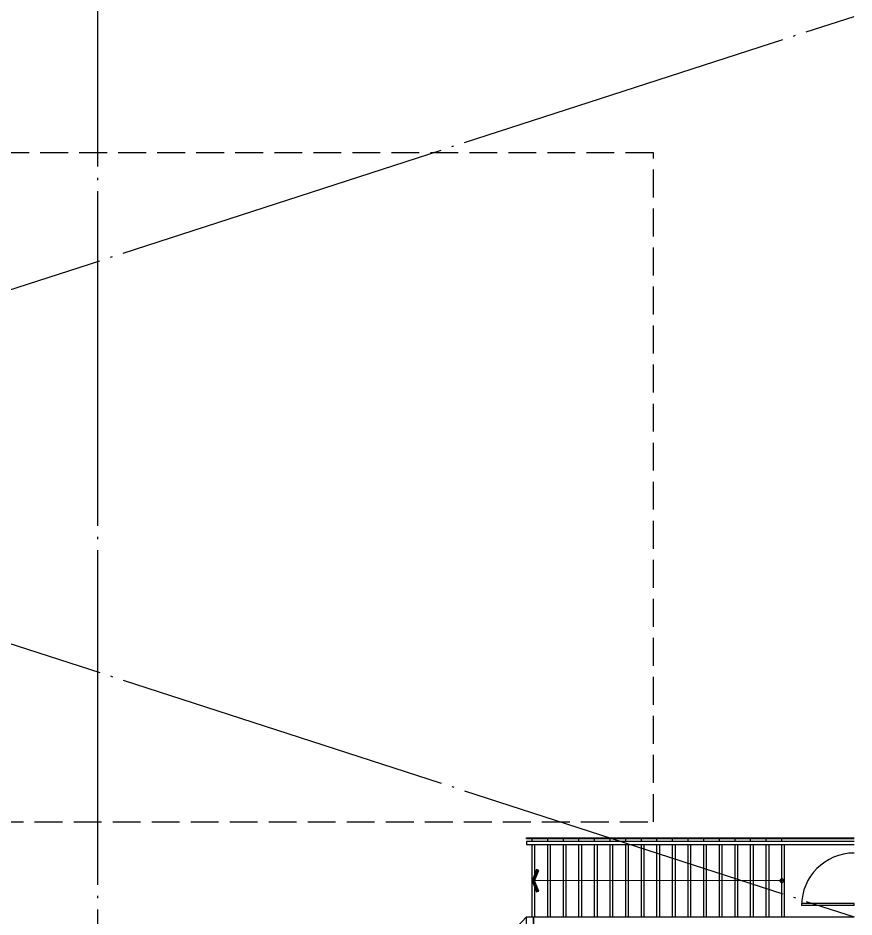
# Model space of a CAD drawing. Header units: millimetres. Extents: x -168200 to 672800, y -7409 to 118800.
# Drawn here: x 244275 to 259275, y 56323 to 72446 of the extents above; entities that cross this region are included whole.
import ezdxf

# ---------------------------------------------------------------- set-up
doc = ezdxf.new("R2010")
doc.units = ezdxf.units.MM
doc.header["$LTSCALE"] = 200
doc.linetypes.add('CEN-GAUN', pattern=[32.2, 30, -1, 0.2, -1])
doc.linetypes.add('DASH', pattern=[0.35, 0.25, -0.1])
doc.layers.add('1 BA', color=9, linetype='Continuous')
doc.layers.add('1 CEN', color=15, linetype='CEN-GAUN')

msp = doc.modelspace()

# ---------------------------------------------------------------- linework, layer by layer
at = {"layer": '1 BA', "linetype": 'DASH', "ltscale": 10}
for p, q in [((255674.5, 70028.8), (211674.5, 70028.8)), ((255674.5, 70028.8), (211674.5, 70028.8)), ((255674.5, 58028.8), (255674.5, 70028.8)), ((255674.5, 58028.8), (255674.5, 70028.8)), ((211674.5, 58028.8), (255674.5, 58028.8)), ((211674.5, 58028.8), (255674.5, 58028.8))]:
    msp.add_line(p, q, dxfattribs=at)
at = {"layer": '1 BA'}
for p, q in [((253400, 57725), (253400, 57745)), ((253400, 57745), (259275, 57745)), ((259275, 57725), (253400, 57725)), ((253500, 57675), (253500, 57725)), ((253780, 57675), (253780, 57725)), ((254060, 57675), (254060, 57725)), ((254340, 57675), (254340, 57725)), ((254620, 57675), (254620, 57725)), ((254900, 57675), (254900, 57725)), ((255180, 57675), (255180, 57725)), ((255460, 57675), (255460, 57725)), ((255740, 57675), (255740, 57725)), ((256020, 57675), (256020, 57725)), ((256300, 57675), (256300, 57725)), ((256580, 57675), (256580, 57725)), ((256860, 57675), (256860, 57725)), ((257140, 57675), (257140, 57725)), ((257420, 57675), (257420, 57725)), ((257700, 57675), (257700, 57725)), ((257980, 57675), (257980, 57725)), ((259275, 57675), (253400, 57675)), ((253400, 57675), (253400, 57625)), ((253400, 57625), (259275, 57625)), ((253500, 56325), (253500, 57625)), ((253550, 56325), (253550, 57625)), ((253780, 56325), (253780, 57625)), ((253830, 56325), (253830, 57625)), ((254060, 56325), (254060, 57625)), ((254110, 56325), (254110, 57625)), ((254340, 56325), (254340, 57625)), ((254390, 56325), (254390, 57625)), ((254620, 56325), (254620, 57625)), ((254670, 56325), (254670, 57625)), ((254900, 56325), (254900, 57625)), ((254950, 56325), (254950, 57625)), ((255180, 56325), (255180, 57625)), ((255230, 56325), (255230, 57625)), ((255460, 56325), (255460, 57625)), ((255510, 56325), (255510, 57625)), ((255740, 56325), (255740, 57625)), ((255790, 56325), (255790, 57625)), ((256020, 56325), (256020, 57625)), ((256070, 56325), (256070, 57625)), ((256300, 56325), (256300, 57625)), ((256350, 56325), (256350, 57625)), ((256580, 56325), (256580, 57625)), ((256630, 56325), (256630, 57625)), ((256860, 56325), (256860, 57625)), ((256910, 56325), (256910, 57625)), ((257140, 56325), (257140, 57625)), ((257190, 56325), (257190, 57625)), ((257420, 56325), (257420, 57625)), ((257470, 56325), (257470, 57625)), ((257700, 56325), (257700, 57625)), ((257750, 56325), (257750, 57625)), ((257980, 56325), (257980, 57625)), ((258030, 56325), (258030, 57625)), ((253580, 57172.9), (253500, 56972.9)), ((253543.1, 56972.9), (253617.1, 57158)), ((253617.1, 57158), (253580, 57172.9)), ((258013.3, 56975), (253500, 56972.9)), ((253500, 56972.9), (253580, 56772.9)), ((253617.1, 56787.8), (253543.1, 56972.9)), ((253580, 56772.9), (253617.1, 56787.8)), ((259275, 56565), (258335, 56565)), ((258335, 56565), (258335, 56530)), ((259275, 56530), (258335, 56530)), ((259275, 56530), (259275, 56565)), ((253400, 56325), (253525, 56325)), ((253400, 42600), (253400, 56325)), ((253425, 56325), (253425, 56321)), ((253500, 56321), (253500, 56325)), ((253525, 56200), (253525, 56325)), ((253525, 56325), (259275, 56325)), ((253525, 56325), (253525, 42600))]:
    msp.add_line(p, q, dxfattribs=at)
for centre, radius, start, end in [((259275, 56530), 940, 90, 180), ((257980, 56975), 33.3, 90, 270), ((257980, 56975), 33.3, 270, 90)]:
    msp.add_arc(centre, radius, start, end, dxfattribs=at)
for points in [[(253580, 57172.9), (253617.1, 57158), (253500, 56972.9), (253543.1, 56972.9)], [(253500, 56972.9), (253543.1, 56972.9), (253580, 56772.9), (253617.1, 56787.8)]]:
    msp.add_solid(points, dxfattribs=at)
at = {"layer": '1 CEN'}
for p, q in [((245700, 95100), (245700, 32900)), ((209400, 56325), (259275, 72475)), ((209400, 72475), (259275, 56325)), ((240825, 43100), (253400, 56325))]:
    msp.add_line(p, q, dxfattribs=at)

doc.saveas('drawing.dxf')
